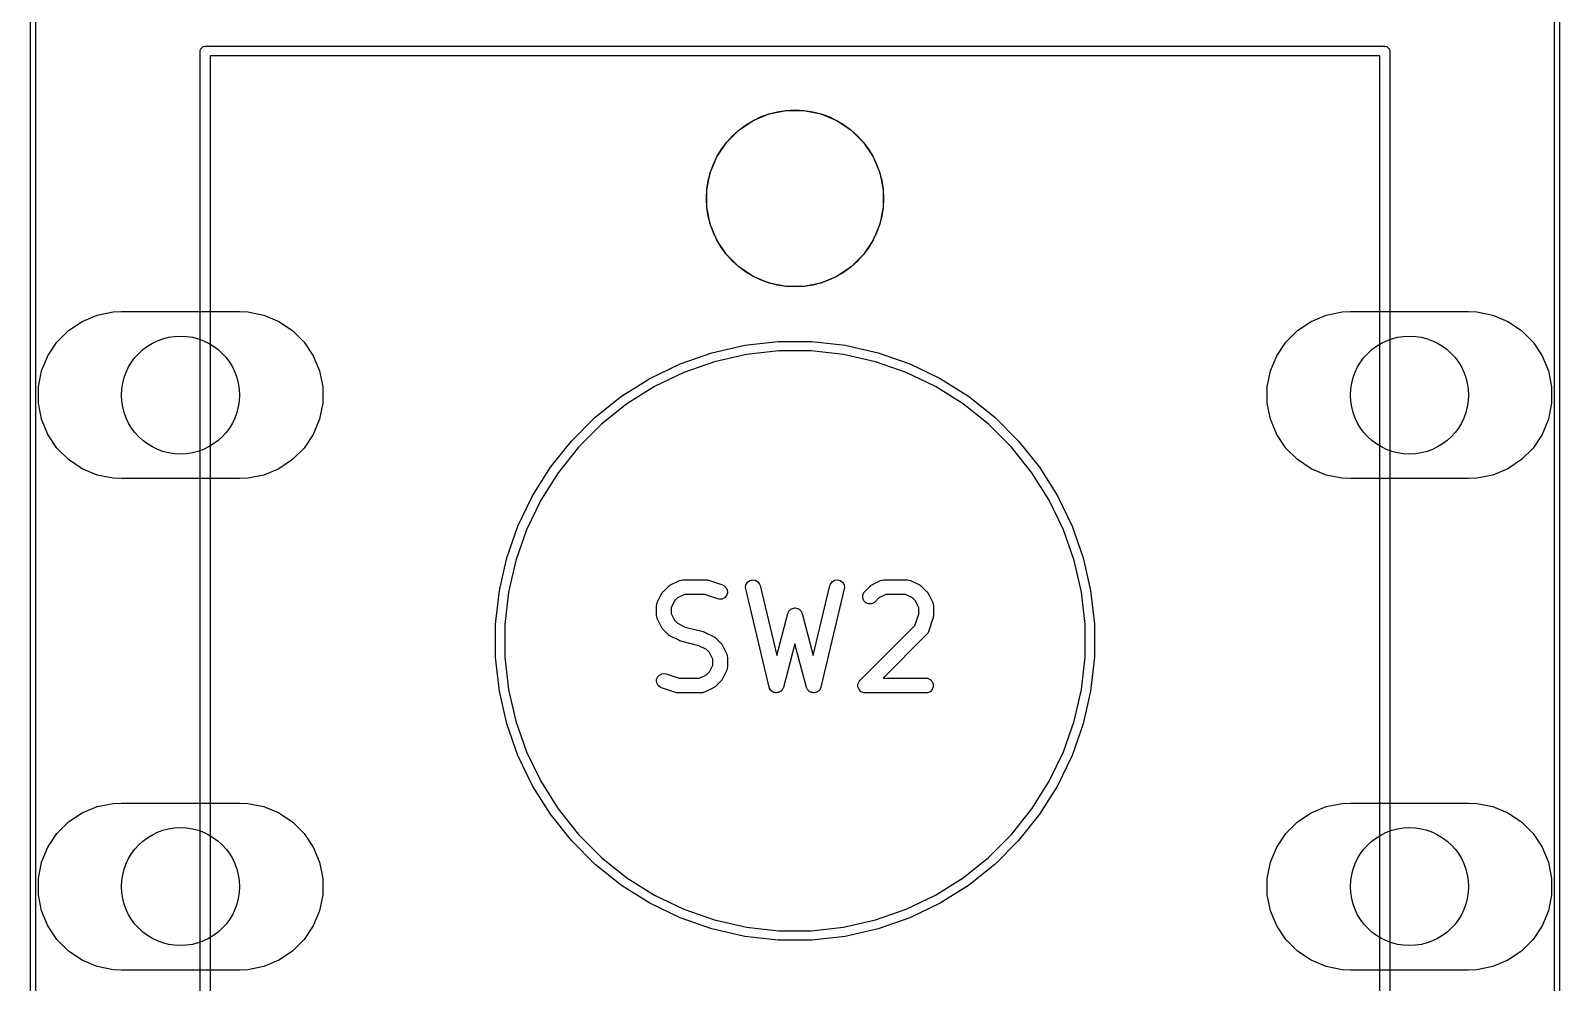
# Model space of a CAD drawing. Header units: millimetres. Extents: x 67 to 156, y -133 to -24.
# Drawn here: x 91.22 to 106.77, y -123.47 to -113.79 of the extents above; entities that cross this region are included whole.
import ezdxf

# ---------------------------------------------------------------- set-up
doc = ezdxf.new("R2010")
doc.units = ezdxf.units.MM
for name, color, linetype, true_color in [('B.Mask', 4, 'CONTINUOUS', 0x02ffee), ('Edge.Cuts', 254, 'CONTINUOUS', 0xd0d2cd), ('F.Courtyard', 6, 'CONTINUOUS', 0xff26e2), ('F.Fab', 9, 'CONTINUOUS', 0xafafaf), ('User.1', 9, 'CONTINUOUS', 0xc2c2c2)]:
    doc.layers.add(name, color=color, linetype=linetype, true_color=true_color)

msp = doc.modelspace()

# ---------------------------------------------------------------- linework, layer by layer
at = {"layer": 'B.Mask', "linetype": 'CONTINUOUS'}
for p, q in [((98.429046, -114.804291), (98.575743, -114.706271)), ((98.575743, -114.706271), (98.738744, -114.638754)), ((98.738744, -114.638754), (98.911785, -114.604334)), ((98.911785, -114.604334), (99.088215, -114.604334)), ((99.088215, -114.604334), (99.261256, -114.638754)), ((99.261256, -114.638754), (99.424257, -114.706271)), ((99.424257, -114.706271), (99.570954, -114.804291)), ((98.304291, -114.929046), (98.429046, -114.804291)), ((99.570954, -114.804291), (99.695709, -114.929046)), ((98.206271, -115.075743), (98.304291, -114.929046)), ((99.695709, -114.929046), (99.793729, -115.075743)), ((98.138754, -115.238744), (98.206271, -115.075743)), ((99.793729, -115.075743), (99.861246, -115.238744)), ((98.104334, -115.411785), (98.138754, -115.238744)), ((99.861246, -115.238744), (99.895666, -115.411785)), ((98.104334, -115.588215), (98.104334, -115.411785)), ((99.895666, -115.411785), (99.895666, -115.588215)), ((98.138754, -115.761256), (98.104334, -115.588215)), ((99.895666, -115.588215), (99.861246, -115.761256)), ((98.206271, -115.924257), (98.138754, -115.761256)), ((99.861246, -115.761256), (99.793729, -115.924257)), ((98.304291, -116.070954), (98.206271, -115.924257)), ((99.793729, -115.924257), (99.695709, -116.070954)), ((98.429046, -116.195709), (98.304291, -116.070954)), ((99.695709, -116.070954), (99.570954, -116.195709)), ((98.575743, -116.293729), (98.429046, -116.195709)), ((98.738744, -116.361246), (98.575743, -116.293729)), ((99.424257, -116.293729), (99.261256, -116.361246)), ((99.570954, -116.195709), (99.424257, -116.293729)), ((98.911785, -116.395666), (98.738744, -116.361246)), ((99.088215, -116.395666), (98.911785, -116.395666)), ((99.261256, -116.361246), (99.088215, -116.395666)), ((91.610766, -116.842941), (91.749313, -116.750367)), ((91.749313, -116.750367), (91.903258, -116.686601)), ((91.903258, -116.686601), (92.066685, -116.654093)), ((92.066685, -116.654093), (92.15, -116.65)), ((92.15, -116.65), (93.35, -116.65)), ((93.35, -116.65), (93.433315, -116.654093)), ((93.433315, -116.654093), (93.596742, -116.686601)), ((93.596742, -116.686601), (93.750687, -116.750367)), ((93.750687, -116.750367), (93.889234, -116.842941)), ((104.110766, -116.842941), (104.249313, -116.750367)), ((104.249313, -116.750367), (104.403258, -116.686601)), ((104.403258, -116.686601), (104.566685, -116.654093)), ((104.566685, -116.654093), (104.65, -116.65)), ((104.65, -116.65), (105.85, -116.65)), ((105.85, -116.65), (105.933315, -116.654093)), ((105.933315, -116.654093), (106.096742, -116.686601)), ((106.096742, -116.686601), (106.250687, -116.750367)), ((106.250687, -116.750367), (106.389234, -116.842941)), ((91.492941, -116.960766), (91.610766, -116.842941)), ((93.889234, -116.842941), (94.007059, -116.960766)), ((103.992941, -116.960766), (104.110766, -116.842941)), ((106.389234, -116.842941), (106.507059, -116.960766)), ((91.400367, -117.099313), (91.492941, -116.960766)), ((94.007059, -116.960766), (94.099633, -117.099313)), ((103.900367, -117.099313), (103.992941, -116.960766)), ((106.507059, -116.960766), (106.599633, -117.099313)), ((91.336601, -117.253258), (91.400367, -117.099313)), ((94.099633, -117.099313), (94.163399, -117.253258)), ((103.836601, -117.253258), (103.900367, -117.099313)), ((106.599633, -117.099313), (106.663399, -117.253258)), ((91.304093, -117.416685), (91.336601, -117.253258)), ((94.163399, -117.253258), (94.195907, -117.416685)), ((103.804093, -117.416685), (103.836601, -117.253258)), ((106.663399, -117.253258), (106.695907, -117.416685)), ((91.304093, -117.583315), (91.304093, -117.416685)), ((94.195907, -117.416685), (94.195907, -117.583315)), ((103.804093, -117.583315), (103.804093, -117.416685)), ((106.695907, -117.416685), (106.695907, -117.583315)), ((91.336601, -117.746742), (91.304093, -117.583315)), ((94.195907, -117.583315), (94.163399, -117.746742)), ((103.836601, -117.746742), (103.804093, -117.583315)), ((106.695907, -117.583315), (106.663399, -117.746742)), ((91.400367, -117.900687), (91.336601, -117.746742)), ((94.163399, -117.746742), (94.099633, -117.900687)), ((103.900367, -117.900687), (103.836601, -117.746742)), ((106.663399, -117.746742), (106.599633, -117.900687)), ((91.492941, -118.039234), (91.400367, -117.900687)), ((94.099633, -117.900687), (94.007059, -118.039234)), ((103.992941, -118.039234), (103.900367, -117.900687)), ((106.599633, -117.900687), (106.507059, -118.039234)), ((91.610766, -118.157059), (91.492941, -118.039234)), ((91.749313, -118.249633), (91.610766, -118.157059)), ((93.889234, -118.157059), (93.750687, -118.249633)), ((94.007059, -118.039234), (93.889234, -118.157059)), ((104.110766, -118.157059), (103.992941, -118.039234)), ((104.249313, -118.249633), (104.110766, -118.157059)), ((106.389234, -118.157059), (106.250687, -118.249633)), ((106.507059, -118.039234), (106.389234, -118.157059)), ((91.903258, -118.313399), (91.749313, -118.249633)), ((92.066685, -118.345907), (91.903258, -118.313399)), ((93.596742, -118.313399), (93.433315, -118.345907)), ((93.750687, -118.249633), (93.596742, -118.313399)), ((104.403258, -118.313399), (104.249313, -118.249633)), ((104.566685, -118.345907), (104.403258, -118.313399)), ((106.096742, -118.313399), (105.933315, -118.345907)), ((106.250687, -118.249633), (106.096742, -118.313399)), ((92.15, -118.35), (92.066685, -118.345907)), ((93.35, -118.35), (92.15, -118.35)), ((93.433315, -118.345907), (93.35, -118.35)), ((104.65, -118.35), (104.566685, -118.345907)), ((105.85, -118.35), (104.65, -118.35)), ((105.933315, -118.345907), (105.85, -118.35)), ((91.610766, -121.842941), (91.749313, -121.750367)), ((91.749313, -121.750367), (91.903258, -121.686601)), ((91.903258, -121.686601), (92.066685, -121.654093)), ((92.066685, -121.654093), (92.15, -121.65)), ((92.15, -121.65), (93.35, -121.65)), ((93.35, -121.65), (93.433315, -121.654093)), ((93.433315, -121.654093), (93.596742, -121.686601)), ((93.596742, -121.686601), (93.750687, -121.750367)), ((93.750687, -121.750367), (93.889234, -121.842941)), ((104.110766, -121.842941), (104.249313, -121.750367)), ((104.249313, -121.750367), (104.403258, -121.686601)), ((104.403258, -121.686601), (104.566685, -121.654093)), ((104.566685, -121.654093), (104.65, -121.65)), ((104.65, -121.65), (105.85, -121.65)), ((105.85, -121.65), (105.933315, -121.654093)), ((105.933315, -121.654093), (106.096742, -121.686601)), ((106.096742, -121.686601), (106.250687, -121.750367)), ((106.250687, -121.750367), (106.389234, -121.842941)), ((91.492941, -121.960766), (91.610766, -121.842941)), ((93.889234, -121.842941), (94.007059, -121.960766)), ((103.992941, -121.960766), (104.110766, -121.842941)), ((106.389234, -121.842941), (106.507059, -121.960766)), ((91.400367, -122.099313), (91.492941, -121.960766)), ((94.007059, -121.960766), (94.099633, -122.099313)), ((103.900367, -122.099313), (103.992941, -121.960766)), ((106.507059, -121.960766), (106.599633, -122.099313)), ((91.336601, -122.253258), (91.400367, -122.099313)), ((94.099633, -122.099313), (94.163399, -122.253258)), ((103.836601, -122.253258), (103.900367, -122.099313)), ((106.599633, -122.099313), (106.663399, -122.253258)), ((91.304093, -122.416685), (91.336601, -122.253258)), ((94.163399, -122.253258), (94.195907, -122.416685)), ((103.804093, -122.416685), (103.836601, -122.253258)), ((106.663399, -122.253258), (106.695907, -122.416685)), ((91.304093, -122.583315), (91.304093, -122.416685)), ((94.195907, -122.416685), (94.195907, -122.583315)), ((103.804093, -122.583315), (103.804093, -122.416685)), ((106.695907, -122.416685), (106.695907, -122.583315)), ((91.336601, -122.746742), (91.304093, -122.583315)), ((94.195907, -122.583315), (94.163399, -122.746742)), ((103.836601, -122.746742), (103.804093, -122.583315)), ((106.695907, -122.583315), (106.663399, -122.746742)), ((91.400367, -122.900687), (91.336601, -122.746742)), ((94.163399, -122.746742), (94.099633, -122.900687)), ((103.900367, -122.900687), (103.836601, -122.746742)), ((106.663399, -122.746742), (106.599633, -122.900687)), ((91.492941, -123.039234), (91.400367, -122.900687)), ((94.099633, -122.900687), (94.007059, -123.039234)), ((103.992941, -123.039234), (103.900367, -122.900687)), ((106.599633, -122.900687), (106.507059, -123.039234)), ((91.610766, -123.157059), (91.492941, -123.039234)), ((94.007059, -123.039234), (93.889234, -123.157059)), ((104.110766, -123.157059), (103.992941, -123.039234)), ((106.507059, -123.039234), (106.389234, -123.157059)), ((91.749313, -123.249633), (91.610766, -123.157059)), ((91.903258, -123.313399), (91.749313, -123.249633)), ((93.750687, -123.249633), (93.596742, -123.313399)), ((93.889234, -123.157059), (93.750687, -123.249633)), ((104.249313, -123.249633), (104.110766, -123.157059)), ((104.403258, -123.313399), (104.249313, -123.249633)), ((106.250687, -123.249633), (106.096742, -123.313399)), ((106.389234, -123.157059), (106.250687, -123.249633)), ((92.066685, -123.345907), (91.903258, -123.313399)), ((92.15, -123.35), (92.066685, -123.345907)), ((93.35, -123.35), (92.15, -123.35)), ((93.433315, -123.345907), (93.35, -123.35)), ((93.596742, -123.313399), (93.433315, -123.345907)), ((104.566685, -123.345907), (104.403258, -123.313399)), ((104.65, -123.35), (104.566685, -123.345907)), ((105.85, -123.35), (104.65, -123.35)), ((105.933315, -123.345907), (105.85, -123.35)), ((106.096742, -123.313399), (105.933315, -123.345907))]:
    msp.add_line(p, q, dxfattribs=at)
at = {"layer": 'B.Mask'}
for centre, radius in [((99, -115.5), 0.9), ((99, -115.5), 0.899999), ((92.75, -117.5), 0.6), ((92.75, -117.5), 0.6), ((105.25, -117.5), 0.6), ((105.25, -117.5), 0.6), ((92.75, -122.5), 0.6), ((92.75, -122.5), 0.6), ((105.25, -122.5), 0.6), ((105.25, -122.5), 0.6)]:
    msp.add_circle(centre, radius, dxfattribs=at)
at = {"layer": 'Edge.Cuts'}
for centre, radius in [((99, -115.5), 0.9), ((99, -115.5), 0.899999), ((92.75, -117.5), 0.6), ((92.75, -117.5), 0.6), ((105.25, -117.5), 0.6), ((105.25, -117.5), 0.6), ((92.75, -122.5), 0.6), ((92.75, -122.5), 0.6), ((105.25, -122.5), 0.6), ((105.25, -122.5), 0.6)]:
    msp.add_circle(centre, radius, dxfattribs=at)
at = {"layer": 'F.Courtyard', "linetype": 'CONTINUOUS'}
for p, q in [((91.225, -127.25), (91.225, -112.75)), ((91.275, -112.775), (91.275, -127.225)), ((106.725, -127.225), (106.725, -112.775)), ((106.775, -112.75), (106.775, -127.25))]:
    msp.add_line(p, q, dxfattribs=at)
at = {"layer": 'F.Courtyard'}
for centre, radius in [((99, -115.5), 0.9), ((99, -115.5), 0.899999), ((92.75, -117.5), 0.6), ((92.75, -117.5), 0.6), ((105.25, -117.5), 0.6), ((105.25, -117.5), 0.6), ((92.75, -122.5), 0.6), ((92.75, -122.5), 0.6), ((105.25, -122.5), 0.6), ((105.25, -122.5), 0.6)]:
    msp.add_circle(centre, radius, dxfattribs=at)
at = {"layer": 'F.Fab', "linetype": 'CONTINUOUS'}
for p, q in [((92.95, -114), (92.953806, -113.980866)), ((92.953806, -113.980866), (92.980866, -113.953806)), ((92.980866, -113.953806), (93, -113.95)), ((93, -113.95), (105, -113.95)), ((105, -113.95), (105.019134, -113.953806)), ((105.019134, -113.953806), (105.046194, -113.980866)), ((105.046194, -113.980866), (105.05, -114)), ((92.95, -126), (92.95, -114)), ((93.05, -114.05), (93.05, -125.95)), ((104.95, -114.05), (93.05, -114.05)), ((104.95, -125.95), (104.95, -114.05)), ((105.05, -114), (105.05, -126)), ((97.832816, -117.182167), (98.155652, -117.069202)), ((98.155652, -117.069202), (98.489106, -116.993093)), ((98.505078, -117.087098), (98.182049, -117.160828)), ((98.489106, -116.993093), (98.828985, -116.954798)), ((98.834332, -117.05), (98.505078, -117.087098)), ((98.828985, -116.954798), (99.171015, -116.954798)), ((99.165668, -117.05), (98.834332, -117.05)), ((99.494922, -117.087098), (99.165668, -117.05)), ((99.171015, -116.954798), (99.510894, -116.993093)), ((99.817951, -117.160828), (99.494922, -117.087098)), ((99.510894, -116.993093), (99.844348, -117.069202)), ((99.844348, -117.069202), (100.167184, -117.182167)), ((97.524657, -117.330569), (97.832816, -117.182167)), ((98.182049, -117.160828), (97.869305, -117.270261)), ((100.130695, -117.270261), (99.817951, -117.160828)), ((100.167184, -117.182167), (100.475343, -117.330569)), ((97.235053, -117.512539), (97.524657, -117.330569)), ((97.869305, -117.270261), (97.570781, -117.414023)), ((100.429219, -117.414023), (100.130695, -117.270261)), ((100.475343, -117.330569), (100.764947, -117.512539)), ((96.967643, -117.725791), (97.235053, -117.512539)), ((97.570781, -117.414023), (97.29023, -117.590305)), ((100.70977, -117.590305), (100.429219, -117.414023)), ((100.764947, -117.512539), (101.032357, -117.725791)), ((97.29023, -117.590305), (97.03118, -117.79689)), ((100.96882, -117.79689), (100.70977, -117.590305)), ((96.725791, -117.967643), (96.967643, -117.725791)), ((97.03118, -117.79689), (96.79689, -118.03118)), ((101.20311, -118.03118), (100.96882, -117.79689)), ((101.032357, -117.725791), (101.274209, -117.967643)), ((96.512539, -118.235053), (96.725791, -117.967643)), ((101.274209, -117.967643), (101.487461, -118.235053)), ((96.79689, -118.03118), (96.590305, -118.29023)), ((101.409695, -118.29023), (101.20311, -118.03118)), ((96.330569, -118.524657), (96.512539, -118.235053)), ((96.590305, -118.29023), (96.414023, -118.570781)), ((101.585977, -118.570781), (101.409695, -118.29023)), ((101.487461, -118.235053), (101.669431, -118.524657)), ((96.182167, -118.832816), (96.330569, -118.524657)), ((96.414023, -118.570781), (96.270261, -118.869305)), ((101.729739, -118.869305), (101.585977, -118.570781)), ((101.669431, -118.524657), (101.817833, -118.832816)), ((96.069202, -119.155652), (96.182167, -118.832816)), ((96.270261, -118.869305), (96.160828, -119.182049)), ((101.839172, -119.182049), (101.729739, -118.869305)), ((101.817833, -118.832816), (101.930798, -119.155652)), ((95.993093, -119.489106), (96.069202, -119.155652)), ((96.160828, -119.182049), (96.087098, -119.505078)), ((101.912902, -119.505078), (101.839172, -119.182049)), ((101.930798, -119.155652), (102.006907, -119.489106)), ((97.728364, -119.435356), (97.823602, -119.387737)), ((97.823602, -119.387737), (97.837333, -119.382482)), ((97.837333, -119.382482), (97.840022, -119.38229)), ((97.840022, -119.38229), (97.842511, -119.38126)), ((97.842511, -119.38126), (97.857143, -119.379819)), ((97.857143, -119.379819), (98.095238, -119.379819)), ((98.095238, -119.379819), (98.102643, -119.380548)), ((98.102643, -119.380548), (98.104618, -119.380408)), ((98.104618, -119.380408), (98.107215, -119.380998)), ((98.107215, -119.380998), (98.10987, -119.38126)), ((98.10987, -119.38126), (98.111701, -119.382018)), ((98.111701, -119.382018), (98.118955, -119.383668)), ((98.118955, -119.383668), (98.261812, -119.431287)), ((98.501114, -119.428728), (98.51645, -119.403806)), ((98.51645, -119.403806), (98.540157, -119.386649)), ((98.540157, -119.386649), (98.568625, -119.379871)), ((98.568625, -119.379871), (98.59752, -119.384504)), ((98.59752, -119.384504), (98.622442, -119.39984)), ((98.622442, -119.39984), (98.639599, -119.423547)), ((98.639599, -119.423547), (98.644389, -119.437447)), ((99.355612, -119.437448), (99.360402, -119.423547)), ((99.360402, -119.423547), (99.377559, -119.39984)), ((99.377559, -119.39984), (99.402481, -119.384504)), ((99.402481, -119.384504), (99.431376, -119.379871)), ((99.431376, -119.379871), (99.459844, -119.38665)), ((99.459844, -119.38665), (99.483551, -119.403806)), ((99.483551, -119.403806), (99.498887, -119.428728)), ((99.775983, -119.435356), (99.871221, -119.387737)), ((99.871221, -119.387737), (99.884952, -119.382482)), ((99.884952, -119.382482), (99.887641, -119.38229)), ((99.887641, -119.38229), (99.89013, -119.38126)), ((99.89013, -119.38126), (99.904762, -119.379819)), ((99.904762, -119.379819), (100.142857, -119.379819)), ((100.142857, -119.379819), (100.157489, -119.38126)), ((100.157489, -119.38126), (100.159978, -119.382291)), ((100.159978, -119.382291), (100.162666, -119.382482)), ((100.162666, -119.382482), (100.176398, -119.387737)), ((100.176398, -119.387737), (100.271636, -119.435356)), ((95.954798, -119.828985), (95.993093, -119.489106)), ((96.087098, -119.505078), (96.05, -119.834332)), ((97.599585, -119.611754), (97.647204, -119.516516)), ((97.647204, -119.516516), (97.651168, -119.510216)), ((97.651168, -119.510216), (97.651926, -119.508389)), ((97.651926, -119.508389), (97.653614, -119.506332)), ((97.653614, -119.506332), (97.655036, -119.504073)), ((97.655036, -119.504073), (97.656534, -119.502773)), ((97.656534, -119.502773), (97.661253, -119.497024)), ((97.661253, -119.497024), (97.708872, -119.449405)), ((97.708872, -119.449405), (97.714621, -119.444686)), ((97.714621, -119.444686), (97.715921, -119.443188)), ((97.715921, -119.443188), (97.71818, -119.441766)), ((97.71818, -119.441766), (97.720237, -119.440078)), ((97.720237, -119.440078), (97.722064, -119.43932)), ((97.722064, -119.43932), (97.728364, -119.435356)), ((97.806332, -119.564077), (97.775925, -119.594484)), ((97.874848, -119.529819), (97.806332, -119.564077)), ((98.083068, -119.529819), (97.874848, -119.529819)), ((98.214377, -119.573589), (98.083068, -119.529819)), ((98.228714, -119.576849), (98.214377, -119.573589)), ((98.257904, -119.574774), (98.228714, -119.576849)), ((98.284078, -119.561688), (98.257904, -119.574774)), ((98.261812, -119.431287), (98.275237, -119.437281)), ((98.275237, -119.437281), (98.297344, -119.456455)), ((98.303252, -119.53958), (98.284078, -119.561688)), ((98.297344, -119.456455), (98.310431, -119.482628)), ((98.312506, -119.511818), (98.303252, -119.53958)), ((98.310431, -119.482628), (98.312506, -119.511818)), ((98.496481, -119.457623), (98.501114, -119.428728)), ((98.498469, -119.472191), (98.496481, -119.457623)), ((98.736564, -120.472191), (98.498469, -119.472191)), ((98.644389, -119.437447), (98.81364, -120.148303)), ((99.186359, -120.148303), (99.355612, -119.437448)), ((99.501532, -119.472191), (99.263436, -120.472191)), ((99.498887, -119.428728), (99.50352, -119.457623)), ((99.50352, -119.457623), (99.501532, -119.472191)), ((99.688346, -119.535426), (99.699545, -119.508389)), ((99.688346, -119.564688), (99.688346, -119.535426)), ((99.699545, -119.591725), (99.688346, -119.564688)), ((99.699545, -119.508389), (99.708872, -119.497024)), ((99.708872, -119.497024), (99.756491, -119.449405)), ((99.756491, -119.449405), (99.76224, -119.444686)), ((99.76224, -119.444686), (99.76354, -119.443188)), ((99.76354, -119.443188), (99.765799, -119.441766)), ((99.765799, -119.441766), (99.767856, -119.440078)), ((99.767856, -119.440078), (99.769683, -119.43932)), ((99.769683, -119.43932), (99.775983, -119.435356)), ((99.853951, -119.564077), (99.814938, -119.60309)), ((99.922467, -119.529819), (99.853951, -119.564077)), ((100.125152, -119.529819), (99.922467, -119.529819)), ((100.193668, -119.564077), (100.125152, -119.529819)), ((100.224075, -119.594484), (100.193668, -119.564077)), ((100.271636, -119.435356), (100.277935, -119.43932)), ((100.277935, -119.43932), (100.279763, -119.440078)), ((100.279763, -119.440078), (100.281819, -119.441766)), ((100.281819, -119.441766), (100.284079, -119.443188)), ((100.284079, -119.443188), (100.285378, -119.444686)), ((100.285378, -119.444686), (100.291128, -119.449405)), ((100.291128, -119.449405), (100.338747, -119.497024)), ((100.338747, -119.497024), (100.343465, -119.502773)), ((100.343465, -119.502773), (100.344964, -119.504073)), ((100.344964, -119.504073), (100.346385, -119.506332)), ((100.346385, -119.506332), (100.348074, -119.508389)), ((100.348074, -119.508389), (100.348831, -119.510216)), ((100.348831, -119.510216), (100.352796, -119.516516)), ((100.352796, -119.516516), (100.400415, -119.611754)), ((101.95, -119.834332), (101.912902, -119.505078)), ((102.006907, -119.489106), (102.045202, -119.828985)), ((97.591667, -119.645295), (97.593108, -119.630663)), ((97.591667, -119.740533), (97.591667, -119.645295)), ((97.593108, -119.630663), (97.594139, -119.628173)), ((97.594139, -119.628173), (97.59433, -119.625486)), ((97.59433, -119.625486), (97.599585, -119.611754)), ((97.775925, -119.594484), (97.741667, -119.663)), ((97.741667, -119.663), (97.741667, -119.722828)), ((97.741667, -119.722828), (97.775925, -119.791344)), ((98.81364, -120.148303), (98.927532, -119.721208)), ((98.927532, -119.721208), (98.928817, -119.717779)), ((98.928817, -119.717779), (98.929009, -119.71634)), ((98.929009, -119.71634), (98.929998, -119.71463)), ((98.929998, -119.71463), (98.932695, -119.707441)), ((98.932695, -119.707441), (98.938712, -119.69958)), ((98.938712, -119.69958), (98.943671, -119.691015)), ((98.943671, -119.691015), (98.947528, -119.688062)), ((98.947528, -119.688062), (98.950482, -119.684204)), ((98.950482, -119.684204), (98.959049, -119.679243)), ((98.959049, -119.679243), (98.966909, -119.673228)), ((98.966909, -119.673228), (98.971601, -119.671976)), ((98.971601, -119.671976), (98.975807, -119.669542)), ((98.975807, -119.669542), (98.985624, -119.668237)), ((98.985624, -119.668237), (98.995185, -119.665688)), ((98.995185, -119.665688), (98.999997, -119.666327)), ((98.999997, -119.666327), (99.004816, -119.665687)), ((99.004816, -119.665687), (99.014386, -119.668239)), ((99.014386, -119.668239), (99.024193, -119.669542)), ((99.024193, -119.669542), (99.028394, -119.671974)), ((99.028394, -119.671974), (99.033091, -119.673227)), ((99.033091, -119.673227), (99.040953, -119.679245)), ((99.040953, -119.679245), (99.049518, -119.684204)), ((99.049518, -119.684204), (99.05247, -119.688061)), ((99.05247, -119.688061), (99.056329, -119.691015)), ((99.056329, -119.691015), (99.06129, -119.699583)), ((99.06129, -119.699583), (99.067305, -119.707442)), ((99.067305, -119.707442), (99.069999, -119.714626)), ((99.069999, -119.714626), (99.070991, -119.716339)), ((99.070991, -119.716339), (99.071182, -119.71778)), ((99.071182, -119.71778), (99.072468, -119.721208)), ((99.072468, -119.721208), (99.186359, -120.148303)), ((99.720237, -119.612417), (99.699545, -119.591725)), ((99.747274, -119.623616), (99.720237, -119.612417)), ((99.776536, -119.623616), (99.747274, -119.623616)), ((99.803573, -119.612417), (99.776536, -119.623616)), ((99.814938, -119.60309), (99.803573, -119.612417)), ((100.220161, -119.842876), (100.258333, -119.728363)), ((100.258333, -119.663), (100.224075, -119.594484)), ((100.258333, -119.728363), (100.258333, -119.663)), ((100.400415, -119.611754), (100.40567, -119.625485)), ((100.40567, -119.625485), (100.405861, -119.628174)), ((100.405861, -119.628174), (100.406892, -119.630663)), ((100.406892, -119.630663), (100.408333, -119.645295)), ((100.408333, -119.645295), (100.408333, -119.740533)), ((95.954798, -119.834332), (95.954798, -119.828985)), ((95.954798, -120.171015), (95.954798, -119.834332)), ((96.05, -119.834332), (96.05, -120.165668)), ((97.593108, -119.755165), (97.591667, -119.740533)), ((97.594139, -119.757654), (97.593108, -119.755165)), ((97.59433, -119.760342), (97.594139, -119.757654)), ((97.599585, -119.774074), (97.59433, -119.760342)), ((97.647204, -119.869312), (97.599585, -119.774074)), ((97.651168, -119.875611), (97.647204, -119.869312)), ((97.651926, -119.877439), (97.651168, -119.875611)), ((97.653614, -119.879495), (97.651926, -119.877439)), ((97.655036, -119.881755), (97.653614, -119.879495)), ((97.656534, -119.883054), (97.655036, -119.881755)), ((97.661253, -119.888804), (97.656534, -119.883054)), ((97.708872, -119.936423), (97.661253, -119.888804)), ((97.775925, -119.791344), (97.806332, -119.821751)), ((97.806332, -119.821751), (97.883319, -119.860244)), ((97.883319, -119.860244), (98.065809, -119.905867)), ((99.661253, -120.401786), (100.220161, -119.842876)), ((100.404484, -119.764251), (100.356865, -119.907107)), ((100.406133, -119.756995), (100.404484, -119.764251)), ((100.406892, -119.755165), (100.406133, -119.756995)), ((100.407153, -119.752511), (100.406892, -119.755165)), ((100.407744, -119.749914), (100.407153, -119.752511)), ((100.408333, -119.740533), (100.407603, -119.747939)), ((100.407603, -119.747939), (100.407744, -119.749914)), ((101.95, -120.165668), (101.95, -119.834332)), ((102.045202, -119.828985), (102.045202, -120.171015)), ((97.714621, -119.941141), (97.708872, -119.936423)), ((97.715921, -119.94264), (97.714621, -119.941141)), ((97.71818, -119.944061), (97.715921, -119.94264)), ((97.720237, -119.94575), (97.71818, -119.944061)), ((97.722064, -119.946507), (97.720237, -119.94575)), ((97.728364, -119.950472), (97.722064, -119.946507)), ((97.823602, -119.998091), (97.728364, -119.950472)), ((97.824671, -119.9985), (97.823602, -119.998091)), ((97.825107, -119.998823), (97.824671, -119.9985)), ((97.831243, -120.001015), (97.825107, -119.998823)), ((97.837333, -120.003346), (97.831243, -120.001015)), ((97.837873, -120.003384), (97.837333, -120.003346)), ((97.838953, -120.00377), (97.837873, -120.003384)), ((98.021443, -120.049392), (97.838953, -120.00377)), ((98.065809, -119.905867), (98.066888, -119.906252)), ((98.066888, -119.906252), (98.067428, -119.906291)), ((98.067428, -119.906291), (98.073509, -119.908618)), ((98.073509, -119.908618), (98.079655, -119.910814)), ((98.079655, -119.910814), (98.08009, -119.911136)), ((98.08009, -119.911136), (98.08116, -119.911546)), ((98.08116, -119.911546), (98.176398, -119.959165)), ((98.176398, -119.959165), (98.182697, -119.963129)), ((98.182697, -119.963129), (98.184525, -119.963887)), ((98.184525, -119.963887), (98.186581, -119.965575)), ((98.186581, -119.965575), (98.188841, -119.966997)), ((98.188841, -119.966997), (98.19014, -119.968495)), ((98.19014, -119.968495), (98.19589, -119.973214)), ((98.19589, -119.973214), (98.243509, -120.020833)), ((98.243509, -120.020833), (98.248227, -120.026582)), ((98.248227, -120.026582), (98.249726, -120.027882)), ((98.249726, -120.027882), (98.251147, -120.030141)), ((98.251147, -120.030141), (98.252836, -120.032198)), ((98.252836, -120.032198), (98.253593, -120.034025)), ((98.253593, -120.034025), (98.257558, -120.040325)), ((98.257558, -120.040325), (98.305177, -120.135563)), ((98.999999, -120.031613), (98.881992, -120.474144)), ((99.118008, -120.474144), (98.999999, -120.031613)), ((100.338747, -119.936423), (99.895352, -120.379819)), ((100.348075, -119.925058), (100.338747, -119.936423)), ((100.349106, -119.922567), (100.348075, -119.925058)), ((100.350871, -119.920533), (100.349106, -119.922567)), ((100.356865, -119.907107), (100.350871, -119.920533)), ((95.993093, -120.510894), (95.954798, -120.171015)), ((96.05, -120.165668), (96.087098, -120.494922)), ((98.09843, -120.087886), (98.021443, -120.049392)), ((98.128837, -120.118293), (98.09843, -120.087886)), ((98.163095, -120.186809), (98.128837, -120.118293)), ((98.163095, -120.246637), (98.163095, -120.186809)), ((98.305177, -120.135563), (98.310432, -120.149294)), ((98.310432, -120.149294), (98.310623, -120.151983)), ((98.310623, -120.151983), (98.311654, -120.154472)), ((98.311654, -120.154472), (98.313095, -120.169104)), ((98.313095, -120.169104), (98.313095, -120.264342)), ((101.912902, -120.494922), (101.95, -120.165668)), ((102.045202, -120.171015), (102.006907, -120.510894)), ((97.60151, -120.370057), (97.620684, -120.34795)), ((97.620684, -120.34795), (97.646857, -120.334864)), ((97.646857, -120.334864), (97.676047, -120.332789)), ((97.676047, -120.332789), (97.690384, -120.336049)), ((97.690384, -120.336049), (97.821694, -120.379819)), ((98.029914, -120.379819), (98.098429, -120.345561)), ((98.098429, -120.345561), (98.128836, -120.315153)), ((98.128836, -120.315153), (98.163095, -120.246637)), ((98.305177, -120.297883), (98.257558, -120.393121)), ((98.310432, -120.284152), (98.305177, -120.297883)), ((98.310623, -120.281462), (98.310432, -120.284152)), ((98.311654, -120.278974), (98.310623, -120.281462)), ((98.313095, -120.264342), (98.311654, -120.278974)), ((96.069202, -120.844348), (95.993093, -120.510894)), ((96.087098, -120.494922), (96.160828, -120.817951)), ((97.592256, -120.39782), (97.60151, -120.370057)), ((97.594331, -120.42701), (97.592256, -120.39782)), ((97.607417, -120.453183), (97.594331, -120.42701)), ((97.629524, -120.472357), (97.607417, -120.453183)), ((97.64295, -120.478351), (97.629524, -120.472357)), ((97.785806, -120.52597), (97.64295, -120.478351)), ((97.821694, -120.379819), (98.029914, -120.379819)), ((98.176398, -120.474282), (98.08116, -120.521901)), ((98.182697, -120.470317), (98.176398, -120.474282)), ((98.184525, -120.46956), (98.182697, -120.470317)), ((98.186581, -120.467872), (98.184525, -120.46956)), ((98.188841, -120.46645), (98.186581, -120.467872)), ((98.190141, -120.46495), (98.188841, -120.46645)), ((98.195891, -120.460232), (98.190141, -120.46495)), ((98.243509, -120.412613), (98.195891, -120.460232)), ((98.248227, -120.406863), (98.243509, -120.412613)), ((98.249726, -120.405564), (98.248227, -120.406863)), ((98.251147, -120.403305), (98.249726, -120.405564)), ((98.252837, -120.401247), (98.251147, -120.403305)), ((98.253594, -120.399417), (98.252837, -120.401247)), ((98.257558, -120.393121), (98.253594, -120.399417)), ((98.738293, -120.47721), (98.736564, -120.472191)), ((98.738533, -120.479012), (98.738293, -120.47721)), ((98.739475, -120.48064), (98.738533, -120.479012)), ((98.741354, -120.486091), (98.739475, -120.48064)), ((98.74774, -120.494915), (98.741354, -120.486091)), ((98.753195, -120.504337), (98.74774, -120.494915)), ((98.756252, -120.506677), (98.753195, -120.504337)), ((98.758511, -120.509798), (98.756252, -120.506677)), ((98.767786, -120.515505), (98.758511, -120.509798)), ((98.859042, -120.511148), (98.84962, -120.516602)), ((98.861382, -120.50809), (98.859042, -120.511148)), ((98.864503, -120.505832), (98.861382, -120.50809)), ((98.87021, -120.496556), (98.864503, -120.505832)), ((98.876829, -120.48791), (98.87021, -120.496556)), ((98.878854, -120.48251), (98.876829, -120.48791)), ((98.879839, -120.48091), (98.878854, -120.48251)), ((98.880126, -120.479118), (98.879839, -120.48091)), ((98.881992, -120.474144), (98.880126, -120.479118)), ((99.119873, -120.479119), (99.118008, -120.474144)), ((99.120161, -120.48091), (99.119873, -120.479119)), ((99.121145, -120.482509), (99.120161, -120.48091)), ((99.123171, -120.487911), (99.121145, -120.482509)), ((99.129791, -120.496559), (99.123171, -120.487911)), ((99.135497, -120.505832), (99.129791, -120.496559)), ((99.138617, -120.50809), (99.135497, -120.505832)), ((99.140958, -120.511148), (99.138617, -120.50809)), ((99.150379, -120.516602), (99.140958, -120.511148)), ((99.241489, -120.509798), (99.232217, -120.515503)), ((99.243747, -120.506677), (99.241489, -120.509798)), ((99.246805, -120.504337), (99.243747, -120.506677)), ((99.25226, -120.494914), (99.246805, -120.504337)), ((99.258646, -120.486091), (99.25226, -120.494914)), ((99.260523, -120.480642), (99.258646, -120.486091)), ((99.261467, -120.479013), (99.260523, -120.480642)), ((99.261706, -120.477209), (99.261467, -120.479013)), ((99.263436, -120.472191), (99.261706, -120.477209)), ((99.640727, -120.440187), (99.651926, -120.413151)), ((99.640727, -120.469451), (99.640727, -120.440187)), ((99.651926, -120.496487), (99.640727, -120.469451)), ((99.651926, -120.413151), (99.661253, -120.401786)), ((99.672618, -120.517179), (99.651926, -120.496487)), ((99.895352, -120.379819), (100.333333, -120.379819)), ((100.333333, -120.379819), (100.347965, -120.38126)), ((100.347965, -120.38126), (100.375001, -120.392459)), ((100.375001, -120.392459), (100.395693, -120.413151)), ((100.395693, -120.496487), (100.375001, -120.517179)), ((100.395693, -120.413151), (100.406892, -120.440187)), ((100.406892, -120.469451), (100.395693, -120.496487)), ((100.406892, -120.440187), (100.406892, -120.469451)), ((101.839172, -120.817951), (101.912902, -120.494922)), ((102.006907, -120.510894), (101.930798, -120.844348)), ((97.793061, -120.527619), (97.785806, -120.52597)), ((97.794892, -120.528378), (97.793061, -120.527619)), ((97.797545, -120.528639), (97.794892, -120.528378)), ((97.800143, -120.52923), (97.797545, -120.528639)), ((97.802117, -120.529089), (97.800143, -120.52923)), ((97.809524, -120.529819), (97.802117, -120.529089)), ((98.047619, -120.529819), (97.809524, -120.529819)), ((98.062251, -120.528378), (98.047619, -120.529819)), ((98.06474, -120.527346), (98.062251, -120.528378)), ((98.067428, -120.527156), (98.06474, -120.527346)), ((98.08116, -120.521901), (98.067428, -120.527156)), ((98.776433, -120.522124), (98.767786, -120.515505)), ((98.780153, -120.523116), (98.776433, -120.522124)), ((98.783433, -120.525134), (98.780153, -120.523116)), ((98.794187, -120.526858), (98.783433, -120.525134)), ((98.804709, -120.529664), (98.794187, -120.526858)), ((98.808524, -120.529157), (98.804709, -120.529664)), ((98.812328, -120.529767), (98.808524, -120.529157)), ((98.822926, -120.527243), (98.812328, -120.529767)), ((98.833717, -120.52581), (98.822926, -120.527243)), ((98.837048, -120.523881), (98.833717, -120.52581)), ((98.840796, -120.522989), (98.837048, -120.523881)), ((98.84962, -120.516602), (98.840796, -120.522989)), ((99.159204, -120.522989), (99.150379, -120.516602)), ((99.162951, -120.523881), (99.159204, -120.522989)), ((99.166283, -120.52581), (99.162951, -120.523881)), ((99.177076, -120.527244), (99.166283, -120.52581)), ((99.187672, -120.529767), (99.177076, -120.527244)), ((99.191473, -120.529157), (99.187672, -120.529767)), ((99.195292, -120.529665), (99.191473, -120.529157)), ((99.205823, -120.526856), (99.195292, -120.529665)), ((99.216567, -120.525134), (99.205823, -120.526856)), ((99.219843, -120.523118), (99.216567, -120.525134)), ((99.223567, -120.522125), (99.219843, -120.523118)), ((99.232217, -120.515503), (99.223567, -120.522125)), ((99.699654, -120.528378), (99.672618, -120.517179)), ((99.714286, -120.529819), (99.699654, -120.528378)), ((100.333333, -120.529819), (99.714286, -120.529819)), ((100.347965, -120.528378), (100.333333, -120.529819)), ((100.375001, -120.517179), (100.347965, -120.528378)), ((96.160828, -120.817951), (96.270261, -121.130695)), ((101.729739, -121.130695), (101.839172, -120.817951)), ((96.182167, -121.167184), (96.069202, -120.844348)), ((101.930798, -120.844348), (101.817833, -121.167184)), ((96.270261, -121.130695), (96.414023, -121.429219)), ((101.585977, -121.429219), (101.729739, -121.130695)), ((96.330569, -121.475343), (96.182167, -121.167184)), ((101.817833, -121.167184), (101.669431, -121.475343)), ((96.414023, -121.429219), (96.590305, -121.70977)), ((101.409695, -121.70977), (101.585977, -121.429219)), ((96.512539, -121.764947), (96.330569, -121.475343)), ((101.669431, -121.475343), (101.487461, -121.764947)), ((96.590305, -121.70977), (96.79689, -121.96882)), ((101.20311, -121.96882), (101.409695, -121.70977)), ((96.725791, -122.032357), (96.512539, -121.764947)), ((101.487461, -121.764947), (101.274209, -122.032357)), ((96.967643, -122.274209), (96.725791, -122.032357)), ((96.79689, -121.96882), (97.03118, -122.20311)), ((100.96882, -122.20311), (101.20311, -121.96882)), ((101.274209, -122.032357), (101.032357, -122.274209)), ((97.03118, -122.20311), (97.29023, -122.409695)), ((100.70977, -122.409695), (100.96882, -122.20311)), ((97.235053, -122.487461), (96.967643, -122.274209)), ((101.032357, -122.274209), (100.764947, -122.487461)), ((97.524657, -122.669431), (97.235053, -122.487461)), ((97.29023, -122.409695), (97.570781, -122.585977)), ((100.429219, -122.585977), (100.70977, -122.409695)), ((100.764947, -122.487461), (100.475343, -122.669431)), ((97.832816, -122.817833), (97.524657, -122.669431)), ((97.570781, -122.585977), (97.869305, -122.729739)), ((100.130695, -122.729739), (100.429219, -122.585977)), ((100.475343, -122.669431), (100.167184, -122.817833)), ((98.155652, -122.930798), (97.832816, -122.817833)), ((97.869305, -122.729739), (98.182049, -122.839172)), ((98.182049, -122.839172), (98.505078, -122.912902)), ((99.494922, -122.912902), (99.817951, -122.839172)), ((99.817951, -122.839172), (100.130695, -122.729739)), ((100.167184, -122.817833), (99.844348, -122.930798)), ((98.489106, -123.006907), (98.155652, -122.930798)), ((98.505078, -122.912902), (98.834332, -122.95)), ((98.834332, -122.95), (99.165668, -122.95)), ((99.165668, -122.95), (99.494922, -122.912902)), ((99.844348, -122.930798), (99.510894, -123.006907)), ((98.828985, -123.045202), (98.489106, -123.006907)), ((99.171015, -123.045202), (98.828985, -123.045202)), ((99.510894, -123.006907), (99.171015, -123.045202))]:
    msp.add_line(p, q, dxfattribs=at)
at = {"layer": 'F.Fab'}
for centre, radius in [((99, -115.5), 0.9), ((99, -115.5), 0.899999), ((92.75, -117.5), 0.6), ((92.75, -117.5), 0.6), ((105.25, -117.5), 0.6), ((105.25, -117.5), 0.6), ((92.75, -122.5), 0.6), ((92.75, -122.5), 0.6), ((105.25, -122.5), 0.6), ((105.25, -122.5), 0.6)]:
    msp.add_circle(centre, radius, dxfattribs=at)
at = {"layer": 'User.1'}
for centre, radius in [((99, -115.5), 0.9), ((99, -115.5), 0.899999), ((92.75, -117.5), 0.6), ((92.75, -117.5), 0.6), ((105.25, -117.5), 0.6), ((105.25, -117.5), 0.6), ((92.75, -122.5), 0.6), ((92.75, -122.5), 0.6), ((105.25, -122.5), 0.6), ((105.25, -122.5), 0.6)]:
    msp.add_circle(centre, radius, dxfattribs=at)

doc.saveas('drawing.dxf')
